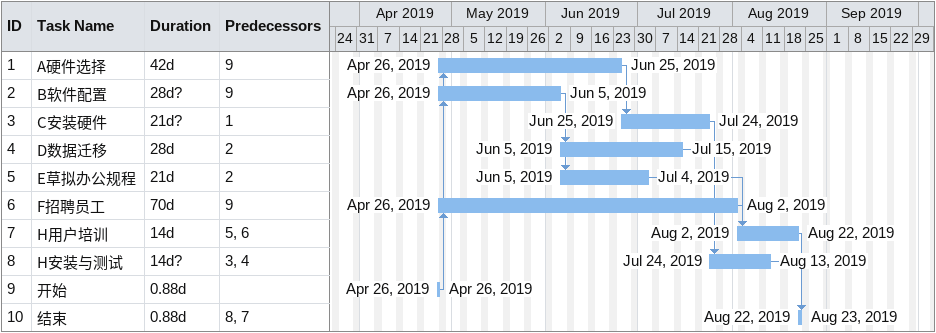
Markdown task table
| ID | Task | Duration | Start | Finish | Predecessors |
|---|---|---|---|---|---|
| 1 | A硬件选择 | 42d | 2019-04-26 | 2019-06-25 | 9 |
| 2 | B软件配置 | 28d? | 2019-04-26 | 2019-06-05 | 9 |
| 3 | C安装硬件 | 21d? | 2019-06-25 | 2019-07-24 | 1 |
| 4 | D数据迁移 | 28d | 2019-06-05 | 2019-07-15 | 2 |
| 5 | E草拟办公规程 | 21d | 2019-06-05 | 2019-07-04 | 2 |
| 6 | F招聘员工 | 70d | 2019-04-26 | 2019-08-02 | 9 |
| 7 | H用户培训 | 14d | 2019-08-02 | 2019-08-22 | 5, 6 |
| 8 | H安装与测试 | 14d? | 2019-07-24 | 2019-08-13 | 3, 4 |
| 9 | 开始 | 0.88d | 2019-04-26 | 2019-04-26 |  |
| 10 | 结束 | 0.88d | 2019-08-22 | 2019-08-23 | 8, 7 |
